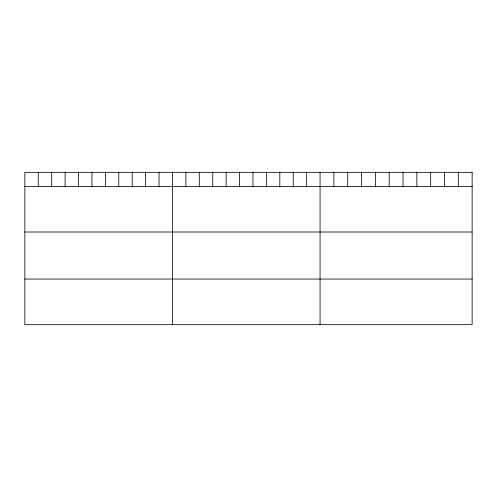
<?xml version="1.0" encoding="UTF-8"?>
<svg xmlns="http://www.w3.org/2000/svg" width="497" height="497" viewBox="0 0 497 497"><rect width="100%" height="100%" fill="white"/><g stroke="black" fill="none" stroke-linecap="round" stroke-linejoin="round"><path stroke-width="0.75" d="M24.85 186.375L472.15 186.375M24.85 232.012L472.15 232.012M24.85 279.034L472.15 279.034M458.327 172.329L458.327 186.375M444.498 172.329L444.498 186.375M430.675 172.329L430.675 186.375M416.846 172.329L416.846 186.375M403.024 172.329L403.024 186.375M389.194 172.329L389.194 186.375M375.372 172.329L375.372 186.375M361.543 172.329L361.543 186.375M347.72 172.329L347.72 186.375M333.891 172.329L333.891 186.375M320.068 172.329L320.068 324.671M306.649 172.329L306.649 186.375M293.23 172.329L293.23 186.375M279.811 172.329L279.811 186.375M266.392 172.329L266.392 186.375M252.973 172.329L252.973 186.375M239.554 172.329L239.554 186.375M226.135 172.329L226.135 186.375M212.716 172.329L212.716 186.375M199.297 172.329L199.297 186.375M185.878 172.329L185.878 186.375M172.459 172.329L172.459 324.671M159.04 172.329L159.04 186.375M145.621 172.329L145.621 186.375M132.202 172.329L132.202 186.375M118.783 172.329L118.783 186.375M105.364 172.329L105.364 186.375M91.945 172.329L91.945 186.375M78.526 172.329L78.526 186.375M65.107 172.329L65.107 186.375M51.688 172.329L51.688 186.375M38.269 172.329L38.269 186.375M472.15 172.329L24.85 172.329L24.85 324.671L472.15 324.671L472.15 172.329"/></g></svg>
